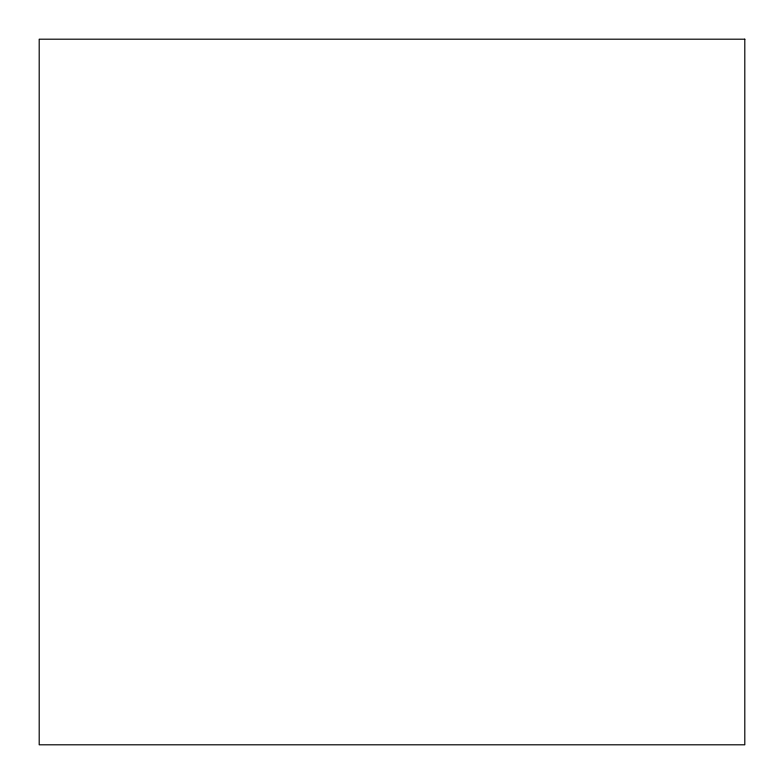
<?xml version="1.0" encoding="UTF-8"?>
<svg xmlns="http://www.w3.org/2000/svg" width="784" height="784" viewBox="0 0 784 784"><rect width="100%" height="100%" fill="white"/><g stroke="black" fill="none" stroke-linecap="round" stroke-linejoin="round"><path stroke-width="1.18" d="M744.8 39.2L39.2 39.2L39.2 744.8L744.8 744.8L744.8 39.2"/></g></svg>
